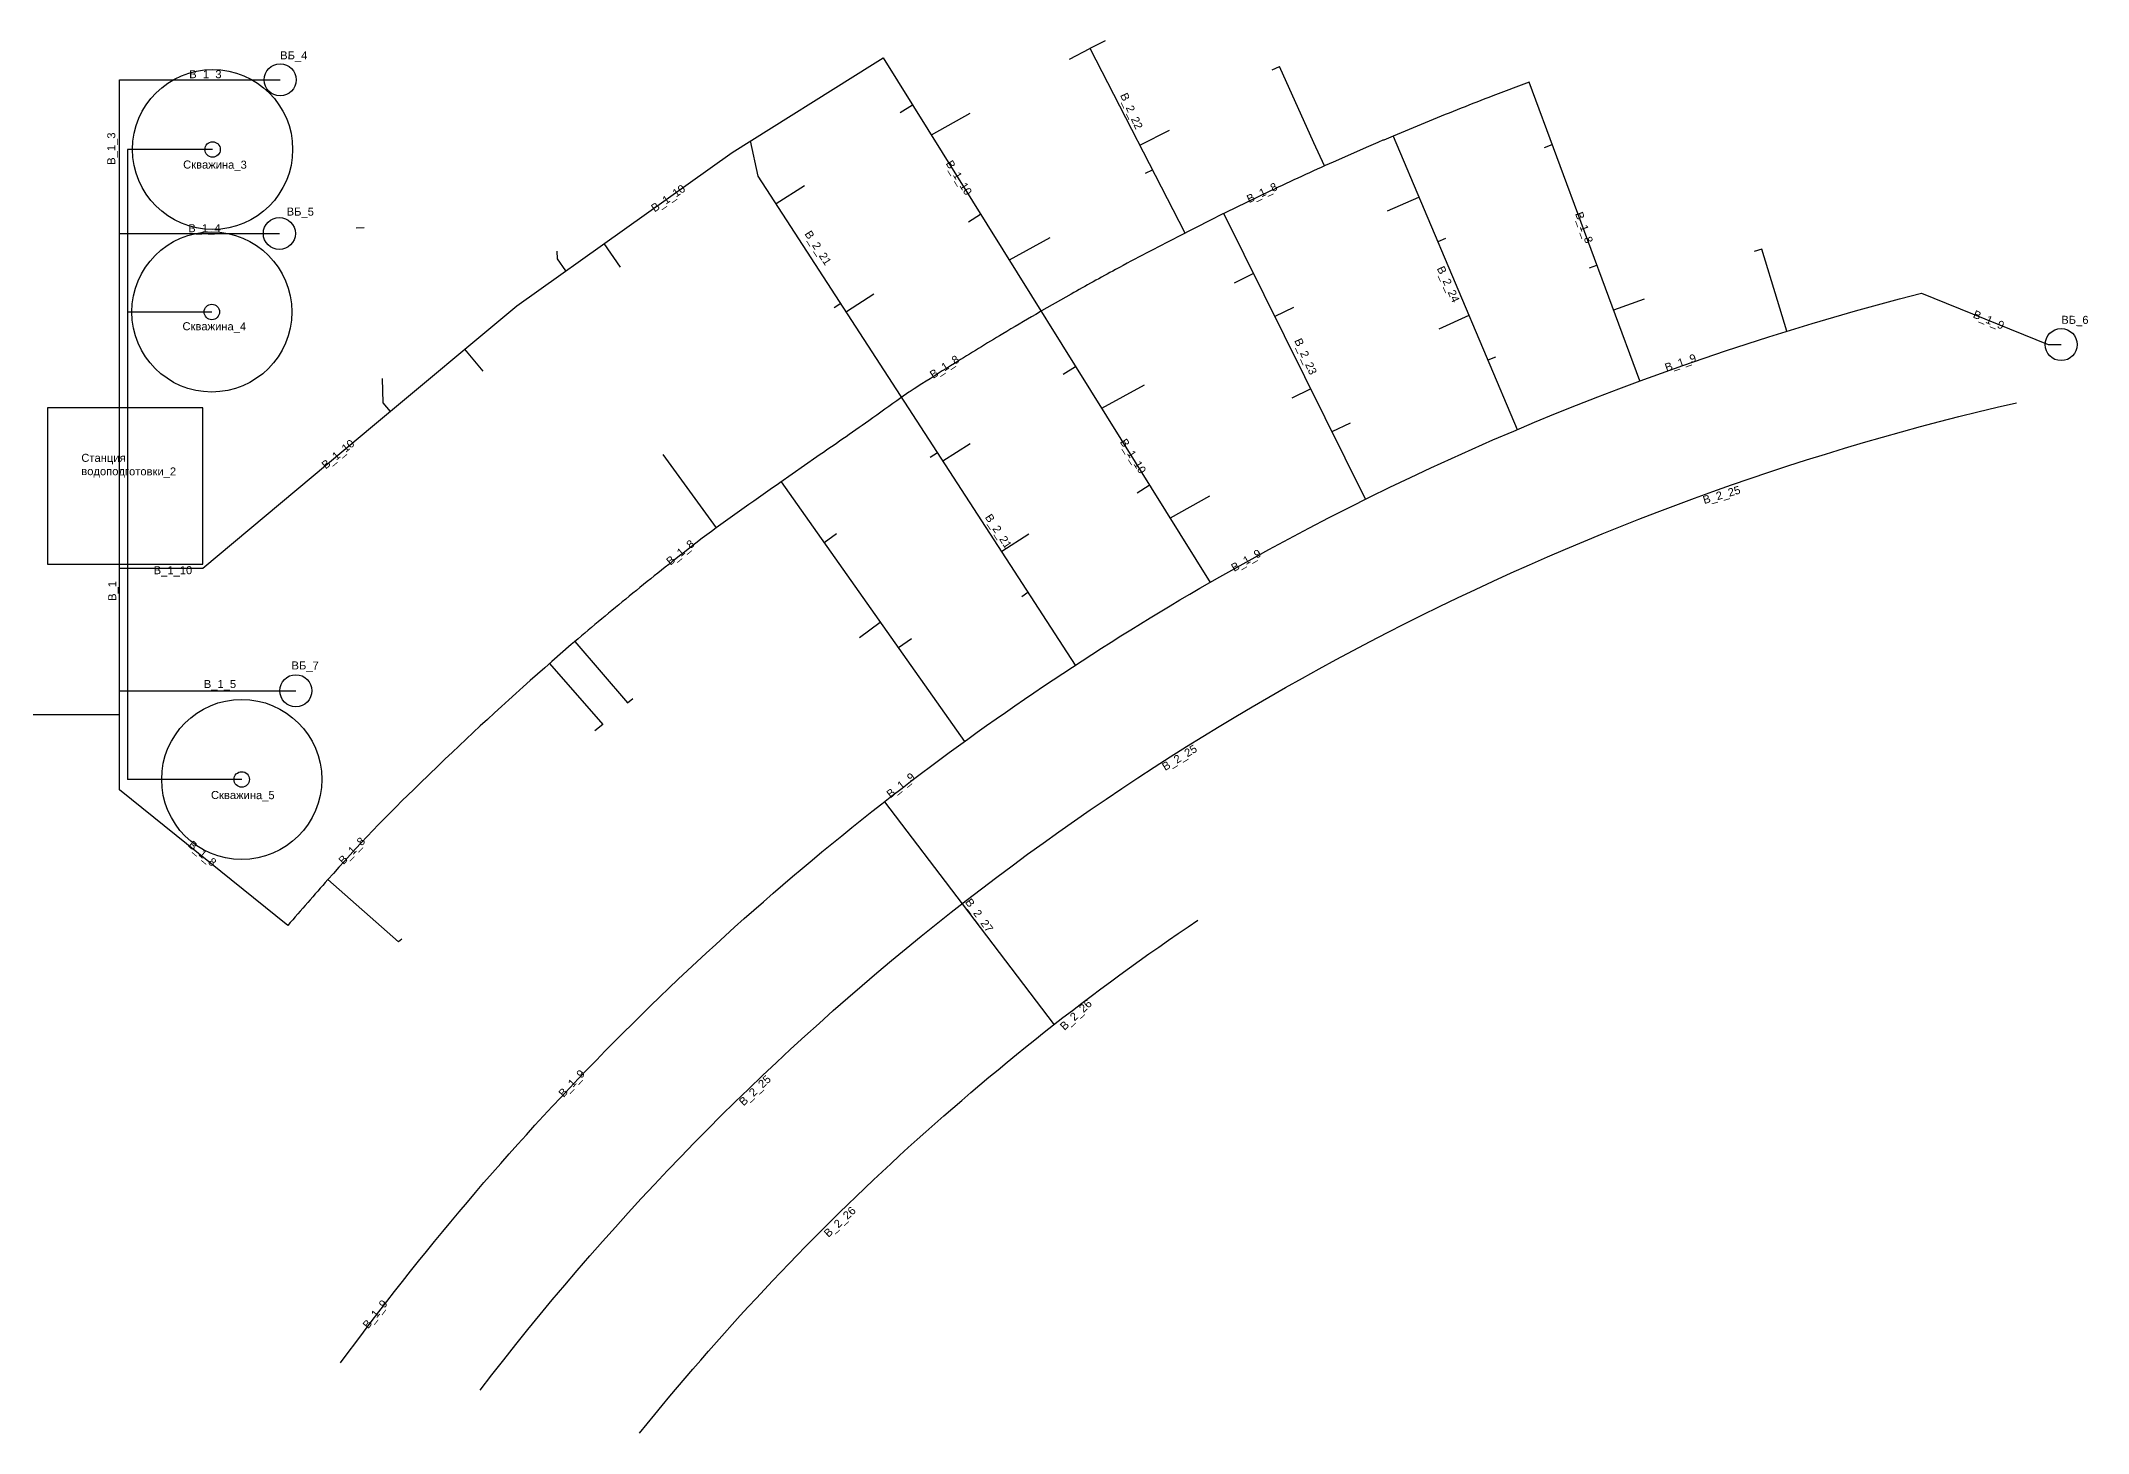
# Model space of a CAD drawing. Header units: millimetres. Extents: x 2242870 to 2245448, y 377619 to 381319.
# Drawn here: x 2244167 to 2245446, y 378004 to 378874 of the extents above; entities that cross this region are included whole.
import ezdxf

# ---------------------------------------------------------------- set-up
doc = ezdxf.new("R2010")
doc.units = ezdxf.units.MM
for name, color, linetype, lineweight in [('водопровод высокий', 5, 'Continuous', 25), ('водопровод_1_уровень', 212, 'Continuous', 25), ('водопровод_низкий', 161, 'Continuous', 25), ('водопроводная_башня', 5, 'Continuous', 25), ('подписи_водопровод', 5, 'Continuous', 25), ('станция_насосная_1_уровень', 212, 'Continuous', 25)]:
    doc.layers.add(name, color=color, linetype=linetype, lineweight=lineweight)
doc.styles.get("Standard").update_dxf_attribs({"font": 'arial.ttf'})

msp = doc.modelspace()

# ---------------------------------------------------------------- linework, layer by layer
at = {"layer": 'водопровод высокий'}
for points in [[(2244216.5, 378544.4), (2244268.4, 378544.4), (2244375.8, 378634.2), (2244464.6, 378708.4), (2244599.3, 378804.2), (2244686.9, 378859), (2244693.5, 378863.2), (2244897.8, 378535.5)], [(2244216.5, 378753.5), (2244216.5, 378849.5), (2244316.8, 378849.5)], [(2244216.5, 378595.8), (2244216.5, 378753.5), (2244316.3, 378753.5)], [(2243877.7, 378453.1), (2244216.5, 378453.1), (2244216.5, 378595.8)], [(2244216.5, 378467.9), (2244326.6, 378467.9)]]:
    msp.add_lwpolyline(points, dxfattribs=at)
for points in [[(2245166.2, 378661.4), (2245097.1, 378848), (2245074.5, 378839.5, 0.005392), (2245034.7, 378823.7), (2245012.1, 378814.4), (2245006.3, 378811.9), (2245005.8, 378811.7), (2245003.1, 378810.5), (2245002.6, 378810.3), (2244996.8, 378807.9), (2244974.6, 378798.1, 0.005423), (2244935.5, 378780.1), (2244913.7, 378769.6), (2244908.1, 378766.8), (2244907.2, 378766.4), (2244905.4, 378765.5), (2244904.5, 378765.1), (2244898.9, 378762.3), (2244877.3, 378751.3, 0.005497), (2244838.7, 378731, 0.003995), (2244810.9, 378715.6), (2244807.6, 378713.7), (2244792.5, 378705.1), (2244788.9, 378703, 0.003077), (2244768.2, 378690.8, 0.004505), (2244738.1, 378672.4, 0.003077), (2244717.8, 378659.6), (2244712.9, 378656.4), (2244712.2, 378656), (2244710.5, 378654.9), (2244709.5, 378654.3), (2244704.6, 378650.8, 0.006392), (2244684.5, 378636.5, -0.004475), (2244652.1, 378614), (2244629, 378597.8), (2244627.4, 378596.6, 0.006895), (2244580.5, 378563.2), (2244568.6, 378553.9, 0.007902), (2244532.7, 378525.1, 0.007786), (2244498.7, 378496.7), (2244486.6, 378486.2, 0.012331), (2244415.6, 378421.1), (2244404.1, 378409.9, 0.022637), (2244346.6, 378349.9, 0.001157), (2244321.5, 378321.3), (2244216.5, 378406.1), (2244216.5, 378453.1)], [(2244354.5, 378048, -0.072288), (2244711.7, 378412, -0.032739), (2244903.9, 378539.1), (2244922.1, 378549.3, -0.06442), (2245342.2, 378716.2), (2245421.4, 378684.1), (2245429.5, 378684.1)]]:
    msp.add_lwpolyline(points, format="xyb", dxfattribs=at)
at = {"layer": 'водопровод_1_уровень'}
for points in [[(2244274.6, 378806), (2244221.5, 378806), (2244221.5, 378704.5), (2244274.1, 378704.5)], [(2244221.5, 378704.5), (2244221.5, 378412.5)], [(2244292.8, 378412.5), (2244221.5, 378412.5)]]:
    msp.add_lwpolyline(points, dxfattribs=at)
at = {"layer": 'водопровод_низкий'}
for points in [[(2244809.9, 378862.4), (2244822.7, 378869.1)], [(2244832.2, 378873.8), (2244822.7, 378869.1)], [(2244882.2, 378753.8), (2244822.8, 378869.1)], [(2244936.5, 378855.7), (2244941.1, 378857.8)], [(2244969.2, 378795.7), (2244962.6, 378810.2), (2244941.1, 378857.8)], [(2244704.2, 378829.1), (2244711.8, 378833.8)], [(2244747.6, 378828.5), (2244723.5, 378815)], [(2244813.7, 378483.9), (2244615.4, 378789.3), (2244610.7, 378811.4)], [(2244872.3, 378817.8), (2244854.1, 378808.7)], [(2245012.1, 378814.4), (2245089.7, 378631.1)], [(2245106.7, 378807.3), (2245111.5, 378809.1)], [(2244857.5, 378791.1), (2244861.8, 378793.3)], [(2244644.3, 378783.3), (2244626.6, 378772)], [(2245008.7, 378767.6), (2245028.2, 378776.2)], [(2244746.8, 378760.8), (2244754.4, 378765.5)], [(2244994.8, 378587.5), (2244906.3, 378765.9)], [(2244369.2, 378757.1), (2244364.2, 378756.9)], [(2244529.5, 378732.4), (2244519.2, 378747.2)], [(2244797.6, 378750.9), (2244772.3, 378736.8)], [(2245044.9, 378750.4), (2245040, 378748.4)], [(2244495.3, 378730.2), (2244490, 378737.6), (2244489.8, 378742.4)], [(2245242.4, 378743.7), (2245237.7, 378742.2)], [(2245258.2, 378692.6), (2245252.3, 378711.7), (2245242.4, 378743.7)], [(2244913, 378722.6), (2244924.8, 378728.6)], [(2245134.8, 378732), (2245139.4, 378733.7)], [(2244662.9, 378707.3), (2244667.1, 378710)], [(2244687.8, 378715.6), (2244670.6, 378704.6)], [(2245169, 378712.4), (2245149.8, 378705.6)], [(2244949.8, 378707.3), (2244938.2, 378701.6)], [(2245040.9, 378694), (2245059.7, 378702.4)], [(2244443.6, 378667.5), (2244432.1, 378681.2)], [(2244806, 378665.6), (2244813.7, 378670.4)], [(2245076.1, 378676.3), (2245071.4, 378674.4)], [(2244385.7, 378642.4), (2244381.2, 378647.8), (2244380.7, 378663)], [(2244856.5, 378658.7), (2244830, 378644.2)], [(2244949.1, 378650.8), (2244960.5, 378656.5)], [(2244985.2, 378635.1), (2244973.9, 378629.6)], [(2244747.8, 378622.1), (2244730.9, 378611.3)], [(2244555.8, 378615.4), (2244589.3, 378569.6)], [(2244722.9, 378613.8), (2244727.4, 378616.8)], [(2244629.8, 378598.3), (2244744.4, 378436.2)], [(2244852.2, 378591.6), (2244859.8, 378596.4)], [(2244897.4, 378589.4), (2244872.8, 378575.6)], [(2244664.4, 378565.9), (2244656.6, 378560.3)], [(2244784.5, 378565.6), (2244767.6, 378554.9)], [(2244780.1, 378526.8), (2244784, 378529.4)], [(2244678.8, 378501.2), (2244691.7, 378510.8)], [(2244500.9, 378498.6), (2244533.8, 378460.3), (2244537.1, 378463)], [(2244711.3, 378500.4), (2244703.1, 378494.6)], [(2244485.1, 378484.9), (2244518.3, 378446.8), (2244513.5, 378442.8)], [(2244694.3, 378398.5), (2244742.8, 378334.8), (2244800.3, 378259.3)], [(2244392.9, 378312.7), (2244390.8, 378311), (2244346.6, 378349.9)]]:
    msp.add_lwpolyline(points, dxfattribs=at)
for points in [[(2244441.7, 378031, -0.1153), (2245030.1, 378515.1, -0.058874), (2245401.6, 378647.8)], [(2244541.4, 378004.2, -0.074986), (2244890.2, 378324.7, -0.074986)]]:
    msp.add_lwpolyline(points, format="xyb", dxfattribs=at)
at = {"layer": 'водопроводная_башня'}
for centre in [(2244316.8, 378849.5), (2244316.3, 378753.5), (2245429.5, 378684.1), (2244326.6, 378467.9)]:
    msp.add_circle(centre, 10, dxfattribs=at)
at = {"layer": 'станция_насосная_1_уровень'}
msp.add_lwpolyline([(2244268.4, 378644.7), (2244171.5, 378644.7), (2244171.5, 378546.9), (2244268.4, 378546.9)], close=True, dxfattribs=at)
for centre, radius in [((2244274.6, 378806), 50), ((2244274.6, 378806), 4.82), ((2244274.1, 378704.5), 50), ((2244274.1, 378704.5), 4.82), ((2244292.8, 378412.5), 50), ((2244292.8, 378412.5), 4.82)]:
    msp.add_circle(centre, radius, dxfattribs=at)

# ---------------------------------------------------------------- texts
at = {"layer": 'подписи_водопровод', "char_height": 5, "attachment_point": 1}
for s, heights, insert, rotation in [('ВБ_4', [0], (2244316.8, 378867.3), 359.8091), ('В_2_22', [0], (2244846, 378842), 294.4639), ('В_1_3', [0], (2244208.8, 378796.4), 90), ('Скважина_3', [6.47], (2244256.2, 378799.1), 359.8091), ('В_1_10', [0], (2244736.7, 378799.9), 301.7456), ('В_1_10', [0], (2244547.9, 378770.7), 34.8539), ('В_1_8', [0], (2244920, 378776.9), 25.3797), ('ВБ_5', [0], (2244320.9, 378769.7), 359.8091), ('В_1_8', [0], (2245130.5, 378767.6), 289.3558), ('В_2_21', [0], (2244648.4, 378756), 303.1132), ('В_2_24', [0], (2245043.9, 378733.8), 294.4639), ('Скважина_4', [6.47], (2244255.8, 378698.1), 359.8091), ('В_1_9', [0], (2245375.9, 378705.8), 337.3463), ('ВБ_6', [0], (2245429.6, 378702.1), 359.8091), ('В_2_23', [0], (2244954.8, 378688.7), 294.4639), ('В_1_8', [0], (2244722, 378666.8), 33.1132), ('В_1_9', [0], (2245181.3, 378671.9), 19.2096), ('В_1_10', [0], (2244342.1, 378609.9), 39.8846), ('В_1_10', [0], (2244845.5, 378626), 301.7456), ('Станция водоподготовки_2', [0], (2244192.6, 378615.9), 359.8091), ('В_2_25', [0], (2245205.1, 378589.3), 16.2481), ('В_2_21', [0], (2244761.1, 378579), 303.1132), ('В_1_8', [0], (2244557.4, 378549.8), 39.4823), ('В_1_9', [0], (2244910.3, 378546.4), 30.313), ('В_1', [0], (2244209.4, 378524), 90), ('ВБ_7', [0], (2244323.9, 378486.2), 359.8091), ('В_2_25', [0], (2244867.1, 378422), 31.4377), ('В_1_9', [0], (2244695, 378404.5), 38.6524), ('Скважина_5', [0], (2244273.6, 378405.3), 359.8091), ('В_1_8', [0], (2244352.7, 378362.5), 45.6741), ('В_1_8', [0], (2244262.2, 378374.7), 319.5289), ('В_2_27', [0], (2244748.5, 378338.8), 306.0474), ('В_2_26', [0], (2244803.4, 378259.1), 43.0084), ('В_1_9', [0], (2244490.2, 378217), 46.9037), ('В_2_25', [0], (2244602.9, 378211.9), 43.0084), ('В_2_26', [0], (2244655.9, 378129.8), 43.0084), ('В_1_9', [0], (2244367.9, 378072.1), 51.9958)]:
    msp.add_mtext_dynamic_manual_height_columns(s, width=14.204, gutter_width=12.5, heights=heights, dxfattribs=dict(at, insert=insert, rotation=rotation))
for s, insert in [('В_1_3', (2244260, 378855.5)), ('В_1_4', (2244259.4, 378759.3)), ('В_1_10', (2244237.8, 378545.7)), ('В_1_5', (2244269.1, 378474.6))]:
    msp.add_mtext_dynamic_manual_height_columns(s, width=14.204, gutter_width=12.5, heights=[0], dxfattribs=dict(at, insert=insert))

doc.saveas('drawing.dxf')
